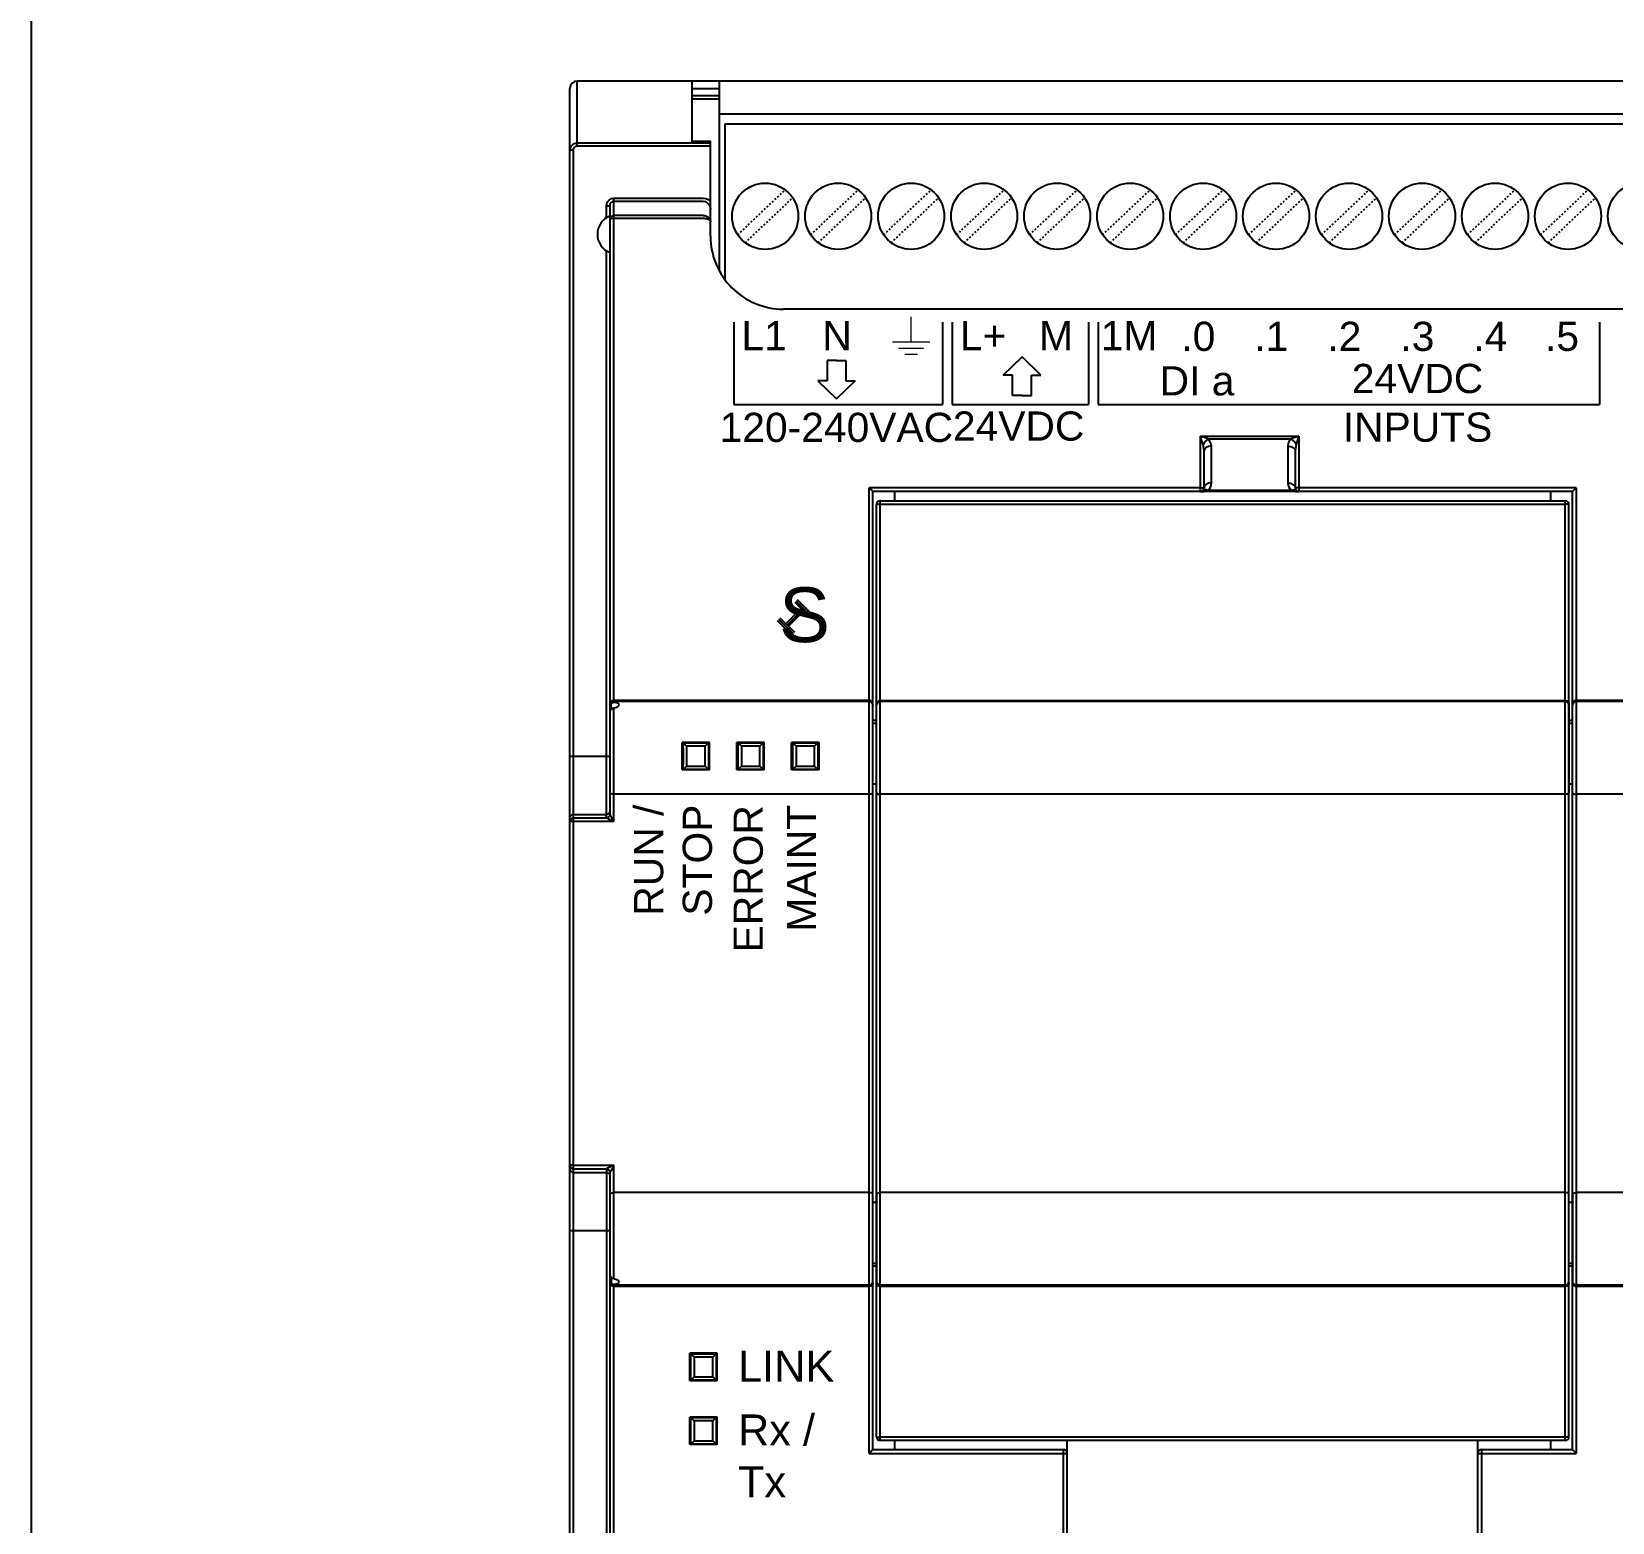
# Model space of a CAD drawing. Header units: inches. Extents: x 57 to 2760, y -193 to 2149.
# Drawn here: x 60.5 to 147.1, y 1663.8 to 1745.5 of the extents above; entities that cross this region are included whole.
import ezdxf

# ---------------------------------------------------------------- set-up
doc = ezdxf.new("R2010")
doc.units = ezdxf.units.IN
doc.header["$MEASUREMENT"] = 0
doc.linetypes.add('DOT', pattern=[0.2, 0.1, -0.1])
doc.styles.get("Standard").update_dxf_attribs({"font": 'arial.ttf'})

msp = doc.modelspace()

# ---------------------------------------------------------------- linework, layer by layer
at = {"color": 7, "linetype": 'Continuous'}
for p, q in [((89.97114, 1643.19462), (89.97114, 1742.39462)), ((179.57114, 1742.79462), (90.37114, 1742.79462)), ((90.37114, 1739.23994), (90.37114, 1742.79462)), ((96.67114, 1739.47104), (96.67114, 1742.79462)), ((96.67114, 1742.39462), (98.17114, 1742.39462)), ((98.17114, 1732.35813), (98.17114, 1742.79462)), ((96.67114, 1741.99462), (98.17114, 1741.99462)), ((98.17114, 1741.79462), (96.67114, 1741.79462)), ((155.17114, 1740.98462), (98.17114, 1740.98462)), ((98.46114, 1740.44462), (154.88114, 1740.44462)), ((98.46114, 1740.44462), (98.46114, 1731.90801)), ((90.17114, 1646.56641), (90.17114, 1739.02283)), ((90.37114, 1739.39967), (97.67114, 1739.39967)), ((90.37114, 1739.23994), (97.67114, 1739.23994)), ((96.67114, 1739.49763), (97.67114, 1739.49763)), ((97.67114, 1739.47104), (96.67114, 1739.47104)), ((97.67114, 1734.29462), (97.67114, 1739.49762)), ((92.37114, 1736.3686), (97.27114, 1736.3686)), ((92.37114, 1708.73047), (92.37114, 1736.3686)), ((92.37114, 1736.20602), (97.27114, 1736.20602)), ((91.97114, 1735.29265), (91.97114, 1735.93713)), ((92.17114, 1708.58396), (92.17114, 1735.96728)), ((97.27114, 1735.4303), (92.37114, 1735.4303)), ((97.27114, 1735.25745), (92.37114, 1735.25745)), ((91.97114, 1702.41023), (91.97114, 1733.49659)), ((165.67114, 1730.29462), (101.67117, 1730.29462)), ((124.52114, 1723.33095), (129.92114, 1723.33095)), ((124.6697, 1723.28107), (124.52114, 1723.33095)), ((124.62741, 1723.0108), (124.52114, 1723.33095)), ((124.52114, 1720.29462), (124.52114, 1723.33095)), ((124.78901, 1723.24028), (124.6697, 1723.28107)), ((124.88638, 1723.2064), (124.78901, 1723.24028)), ((124.96597, 1723.17812), (124.88638, 1723.2064)), ((124.96597, 1723.17812), (129.47631, 1723.17812)), ((129.553, 1723.20538), (129.47631, 1723.17812)), ((129.64893, 1723.23879), (129.553, 1723.20538)), ((129.76996, 1723.28018), (129.64893, 1723.23879)), ((129.92114, 1723.33095), (129.76996, 1723.28018)), ((129.92114, 1723.33095), (129.84941, 1723.11541)), ((129.92114, 1723.33095), (129.92114, 1720.29462)), ((124.66942, 1722.88252), (124.62741, 1723.0108)), ((124.72114, 1720.49462), (124.72114, 1722.50865)), ((125.12114, 1720.77055), (125.12114, 1722.78458)), ((129.32114, 1722.78458), (129.32114, 1720.77055)), ((129.72114, 1722.50865), (129.72114, 1720.49462)), ((129.84941, 1723.11541), (129.77286, 1722.88252)), ((124.52114, 1720.50814), (106.37114, 1720.50814)), ((106.37114, 1667.5811), (106.37114, 1720.50814)), ((106.57114, 1667.79417), (106.57114, 1720.29507)), ((106.57114, 1708.66673), (106.57114, 1720.29507)), ((144.92114, 1720.29462), (106.57114, 1720.29462)), ((106.97114, 1719.79462), (144.52114, 1719.79462)), ((106.97114, 1719.79462), (144.52114, 1719.79462)), ((106.97114, 1668.29462), (106.97114, 1719.79462)), ((107.77114, 1719.79462), (107.77114, 1720.29462)), ((129.92114, 1720.29462), (124.52114, 1720.29462)), ((124.73927, 1720.3968), (124.66594, 1720.35665)), ((124.73412, 1720.30764), (124.79633, 1720.3169)), ((129.48675, 1720.35666), (124.95552, 1720.35666)), ((129.70301, 1720.3968), (129.77635, 1720.35666)), ((129.81582, 1720.29773), (129.92114, 1720.29462)), ((145.12114, 1720.50814), (129.92114, 1720.50814)), ((143.72114, 1719.79462), (143.72114, 1720.29462)), ((144.52114, 1668.29462), (144.52114, 1719.79462)), ((144.92114, 1667.79417), (144.92114, 1720.29507)), ((145.12114, 1720.50814), (145.12114, 1667.5811)), ((106.77114, 1668.49462), (106.77114, 1719.59462)), ((106.97114, 1719.6077), (144.52114, 1719.6077)), ((144.72114, 1668.49462), (144.72114, 1719.59462)), ((92.18636, 1708.66021), (92.17114, 1708.58396)), ((92.18407, 1708.61279), (92.17114, 1708.54547)), ((92.17114, 1702.60947), (92.17114, 1708.54547)), ((92.22114, 1708.67134), (92.18407, 1708.61279)), ((92.22114, 1708.36352), (92.22114, 1708.67134)), ((106.37114, 1708.8506), (92.37114, 1708.8506)), ((106.37114, 1708.7832), (92.37114, 1708.7832)), ((92.37114, 1702.21162), (92.37114, 1708.44026)), ((106.55592, 1708.66021), (106.57114, 1708.58396)), ((106.57114, 1681.79818), (106.57114, 1708.58396)), ((106.97114, 1708.8506), (144.52114, 1708.8506)), ((144.52114, 1708.7832), (106.97114, 1708.7832)), ((144.72114, 1708.58396), (144.69434, 1708.68358)), ((144.70539, 1708.73824), (144.72114, 1708.66673)), ((144.72114, 1708.66673), (144.72114, 1703.79106)), ((177.57114, 1708.8506), (145.12114, 1708.8506)), ((177.57114, 1708.7832), (145.12114, 1708.7832)), ((106.77114, 1707.74748), (106.57114, 1707.74748)), ((106.77114, 1707.58777), (106.57114, 1707.58777)), ((144.92114, 1707.74748), (144.72114, 1707.74748)), ((144.92114, 1707.58777), (144.72114, 1707.58777)), ((97.62281, 1706.54629), (96.11947, 1706.54629)), ((96.11947, 1706.54629), (96.16438, 1706.50138)), ((96.16438, 1706.50138), (96.19361, 1706.50086)), ((96.19361, 1706.50086), (96.20823, 1706.5006)), ((97.53405, 1706.5006), (96.20823, 1706.5006)), ((97.37715, 1706.33677), (96.36513, 1706.33677)), ((97.53405, 1706.5006), (97.5779, 1706.50138)), ((97.62281, 1706.54629), (97.5779, 1706.50138)), ((97.59575, 1705.8733), (97.59574, 1705.71831)), ((97.59658, 1706.02065), (97.59575, 1705.8733)), ((97.6221, 1706.30786), (97.60425, 1706.29458)), ((97.60425, 1706.29458), (97.62186, 1706.22888)), ((100.62281, 1706.54629), (99.11947, 1706.54629)), ((99.16438, 1706.50138), (99.11947, 1706.54629)), ((99.13803, 1706.29458), (99.12041, 1706.22888)), ((99.14572, 1706.01794), (99.14417, 1706.1434)), ((99.14654, 1705.87047), (99.14572, 1706.01794)), ((99.14653, 1705.71511), (99.14654, 1705.87047)), ((99.16438, 1706.50138), (99.19361, 1706.50086)), ((99.19361, 1706.50086), (99.20823, 1706.5006)), ((100.53405, 1706.5006), (99.20823, 1706.5006)), ((100.37715, 1706.33677), (99.36513, 1706.33677)), ((100.53405, 1706.5006), (100.5779, 1706.50138)), ((100.5779, 1706.50138), (100.62281, 1706.54629)), ((100.59575, 1705.8733), (100.59574, 1705.71831)), ((100.59658, 1706.02065), (100.59575, 1705.8733)), ((100.6221, 1706.30786), (100.60425, 1706.29458)), ((100.60425, 1706.29458), (100.62186, 1706.22888)), ((103.62281, 1706.54629), (102.11947, 1706.54629)), ((102.16438, 1706.50138), (102.11947, 1706.54629)), ((102.13803, 1706.29458), (102.12041, 1706.22888)), ((102.14572, 1706.01794), (102.14417, 1706.1434)), ((102.14654, 1705.87047), (102.14572, 1706.01794)), ((102.14653, 1705.71511), (102.14654, 1705.87047)), ((102.16438, 1706.50138), (102.19361, 1706.50086)), ((102.19361, 1706.50086), (102.20823, 1706.5006)), ((103.53405, 1706.5006), (102.20823, 1706.5006)), ((103.37715, 1706.33677), (102.36513, 1706.33677)), ((103.53405, 1706.5006), (103.5779, 1706.50138)), ((103.5779, 1706.50138), (103.62281, 1706.54629)), ((103.59575, 1705.8733), (103.59574, 1705.71831)), ((103.59658, 1706.02065), (103.59575, 1705.8733)), ((103.6221, 1706.30786), (103.60425, 1706.29458)), ((103.60425, 1706.29458), (103.62186, 1706.22888)), ((89.97114, 1705.79462), (92.17114, 1705.79462)), ((96.11947, 1705.04295), (96.16438, 1705.08786)), ((97.62281, 1705.04295), (96.11947, 1705.04295)), ((96.20822, 1705.08864), (96.16438, 1705.08786)), ((96.20822, 1705.08864), (97.53406, 1705.08864)), ((96.36513, 1705.25247), (97.37715, 1705.25247)), ((97.54867, 1705.08838), (97.53406, 1705.08864)), ((97.5779, 1705.08786), (97.54867, 1705.08838)), ((97.62281, 1705.04295), (97.5779, 1705.08786)), ((97.59574, 1705.71831), (97.59656, 1705.5705)), ((97.59656, 1705.5705), (97.59813, 1705.44499)), ((97.60425, 1705.29466), (97.62187, 1705.36036)), ((99.16438, 1705.08786), (99.11947, 1705.04295)), ((100.62281, 1705.04295), (99.11947, 1705.04295)), ((99.12018, 1705.28138), (99.13803, 1705.29466)), ((99.13803, 1705.29466), (99.12041, 1705.36036)), ((99.14569, 1705.56763), (99.14653, 1705.71511)), ((99.20822, 1705.08864), (99.16438, 1705.08786)), ((99.20822, 1705.08864), (100.53406, 1705.08864)), ((99.36513, 1705.25247), (100.37715, 1705.25247)), ((100.5779, 1705.08786), (100.53406, 1705.08864)), ((100.5779, 1705.08786), (100.62281, 1705.04295)), ((100.59574, 1705.71831), (100.59656, 1705.5705)), ((100.59656, 1705.5705), (100.59813, 1705.44499)), ((100.60425, 1705.29466), (100.62187, 1705.36036)), ((102.16438, 1705.08786), (102.11947, 1705.04295)), ((103.62281, 1705.04295), (102.11947, 1705.04295)), ((102.12018, 1705.28138), (102.13803, 1705.29466)), ((102.13803, 1705.29466), (102.12041, 1705.36036)), ((102.14569, 1705.56763), (102.14653, 1705.71511)), ((102.20822, 1705.08864), (102.16438, 1705.08786)), ((102.20822, 1705.08864), (103.53406, 1705.08864)), ((102.36513, 1705.25247), (103.37715, 1705.25247)), ((103.5779, 1705.08786), (103.53406, 1705.08864)), ((103.5779, 1705.08786), (103.62281, 1705.04295)), ((103.59574, 1705.71831), (103.59656, 1705.5705)), ((103.59656, 1705.5705), (103.59813, 1705.44499)), ((103.60425, 1705.29466), (103.62187, 1705.36036)), ((106.77114, 1704.2614), (106.57114, 1704.2614)), ((144.92114, 1704.2614), (144.72114, 1704.2614)), ((106.37114, 1703.71075), (92.37114, 1703.71075)), ((144.52114, 1703.71075), (106.97114, 1703.71075)), ((177.57114, 1703.71075), (145.12114, 1703.71075)), ((90.17114, 1702.6068), (91.97114, 1702.6068)), ((91.97356, 1702.40638), (90.17114, 1702.40638)), ((92.04681, 1702.37193), (92.00943, 1702.3899)), ((92.13293, 1702.32986), (92.04681, 1702.37193)), ((92.19029, 1702.57067), (92.1783, 1702.5939)), ((92.23593, 1702.48079), (92.19029, 1702.57067)), ((92.37114, 1702.21162), (92.23593, 1702.48079)), ((92.37114, 1702.21162), (90.17114, 1702.21162)), ((90.17114, 1683.37762), (92.37114, 1683.37762)), ((92.37114, 1683.37762), (92.19336, 1683.28918)), ((92.37114, 1683.37762), (92.22308, 1683.08304)), ((92.37114, 1677.14898), (92.37114, 1683.37762)), ((90.17114, 1683.18286), (91.97356, 1683.18286)), ((90.17114, 1682.98244), (91.97114, 1682.98244)), ((91.97114, 1683.179), (91.97114, 1652.09265)), ((92.07502, 1683.23102), (92.03478, 1683.2115)), ((92.19336, 1683.28918), (92.07502, 1683.23102)), ((92.17114, 1677.04377), (92.17114, 1682.97977)), ((92.22308, 1683.08304), (92.19385, 1683.02554)), ((106.37114, 1681.87849), (92.37114, 1681.87849)), ((106.77114, 1681.79818), (106.77114, 1677.00654)), ((144.52114, 1681.87849), (106.97114, 1681.87849)), ((144.92114, 1681.79818), (144.92114, 1677.00527)), ((177.57114, 1681.87849), (145.12114, 1681.87849)), ((106.77114, 1681.32784), (106.57114, 1681.32784)), ((144.92114, 1681.32784), (144.72114, 1681.32784)), ((89.97114, 1679.79462), (92.17114, 1679.79462)), ((106.77114, 1678.00147), (106.57114, 1678.00147)), ((106.77114, 1677.84176), (106.57114, 1677.84176)), ((144.92114, 1678.00147), (144.72114, 1678.00147)), ((144.92114, 1677.84176), (144.72114, 1677.84176)), ((92.17114, 1649.62194), (92.17114, 1677.00527)), ((92.22114, 1677.22572), (92.22114, 1676.9179)), ((92.37114, 1649.22064), (92.37114, 1676.85877)), ((106.37114, 1676.80604), (92.37114, 1676.80604)), ((106.37114, 1676.73864), (92.37114, 1676.73864)), ((106.57114, 1667.79417), (106.57114, 1676.92251)), ((106.7984, 1676.90755), (106.77116, 1677.00511)), ((144.52114, 1676.80874), (106.97114, 1676.80874)), ((144.52114, 1676.74111), (106.97114, 1676.74111)), ((144.93636, 1676.92903), (144.92114, 1677.00527)), ((177.57114, 1676.80604), (145.12114, 1676.80604)), ((177.57114, 1676.73864), (145.12114, 1676.73864)), ((96.53606, 1673.07141), (96.58097, 1673.0265)), ((98.0394, 1673.07141), (96.53606, 1673.07141)), ((96.58097, 1673.0265), (96.6102, 1673.02598)), ((96.6102, 1673.02598), (96.62482, 1673.02572)), ((97.95065, 1673.02572), (96.62482, 1673.02572)), ((97.95065, 1673.02572), (97.99449, 1673.0265)), ((98.0394, 1673.07141), (97.99449, 1673.0265)), ((97.79374, 1672.86189), (96.78172, 1672.86189)), ((98.01234, 1672.39842), (98.01233, 1672.24343)), ((98.01233, 1672.24343), (98.01316, 1672.09562)), ((98.01317, 1672.54577), (98.01234, 1672.39842)), ((98.01316, 1672.09562), (98.01472, 1671.97011)), ((98.03869, 1672.83298), (98.02085, 1672.8197)), ((98.02085, 1672.8197), (98.03846, 1672.754)), ((96.53606, 1671.56807), (96.58097, 1671.61298)), ((98.0394, 1671.56807), (96.53606, 1671.56807)), ((96.62481, 1671.61376), (96.58097, 1671.61298)), ((96.62481, 1671.61376), (97.95065, 1671.61376)), ((96.78172, 1671.77758), (97.79374, 1671.77758)), ((97.96527, 1671.6135), (97.95065, 1671.61376)), ((97.99449, 1671.61298), (97.96527, 1671.6135)), ((98.0394, 1671.56807), (97.99449, 1671.61298)), ((98.02085, 1671.81978), (98.03846, 1671.88548)), ((98.0394, 1669.57141), (96.53606, 1669.57141)), ((96.53606, 1669.57141), (96.58097, 1669.5265)), ((96.58097, 1669.5265), (96.6102, 1669.52598)), ((96.6102, 1669.52598), (96.62482, 1669.52572)), ((97.95065, 1669.52572), (96.62482, 1669.52572)), ((97.95065, 1669.52572), (97.99449, 1669.5265)), ((98.0394, 1669.57141), (97.99449, 1669.5265)), ((97.79374, 1669.36189), (96.78172, 1669.36189)), ((98.01234, 1668.89842), (98.01233, 1668.74343)), ((98.01233, 1668.74343), (98.01316, 1668.59562)), ((98.01317, 1669.04577), (98.01234, 1668.89842)), ((98.01316, 1668.59562), (98.01472, 1668.47011)), ((98.03869, 1669.33298), (98.02085, 1669.3197)), ((98.02085, 1669.3197), (98.03846, 1669.254)), ((96.53606, 1668.06807), (96.58097, 1668.11298)), ((98.0394, 1668.06807), (96.53606, 1668.06807)), ((96.62481, 1668.11376), (96.58097, 1668.11298)), ((96.62481, 1668.11376), (97.95065, 1668.11376)), ((96.78172, 1668.27758), (97.79374, 1668.27758)), ((97.96527, 1668.1135), (97.95065, 1668.11376)), ((97.99449, 1668.11298), (97.96527, 1668.1135)), ((98.0394, 1668.06807), (97.99449, 1668.11298)), ((98.02085, 1668.31978), (98.03846, 1668.38548)), ((106.57114, 1667.79462), (117.02114, 1667.79462)), ((144.52114, 1668.48139), (106.97114, 1668.48139)), ((144.52114, 1668.29462), (106.97114, 1668.29462)), ((144.52114, 1668.29462), (106.97114, 1668.29462)), ((107.77114, 1667.79462), (107.77114, 1668.29462)), ((117.02114, 1643.90033), (117.02114, 1667.79462)), ((117.22114, 1644.1282), (117.22114, 1668.29462)), ((139.72114, 1644.12831), (139.72114, 1668.29462)), ((139.92114, 1667.79462), (139.92114, 1643.90033)), ((139.92114, 1667.79462), (144.92114, 1667.79462)), ((143.72114, 1667.79462), (143.72114, 1668.29462)), ((106.37114, 1667.5811), (117.02114, 1667.5811)), ((117.22114, 1644.12831), (117.22114, 1667.59462)), ((139.92114, 1667.5811), (145.12114, 1667.5811))]:
    msp.add_line(p, q, dxfattribs=at)
at = {"linetype": 'DOT'}
for p, q in [((99.16529, 1734.37139), (101.76437, 1736.83344)), ((99.57791, 1733.9358), (102.17699, 1736.39785)), ((103.16529, 1734.37139), (105.76437, 1736.83344)), ((103.57791, 1733.9358), (106.17699, 1736.39785)), ((107.16529, 1734.37139), (109.76437, 1736.83344)), ((107.57791, 1733.9358), (110.17699, 1736.39785)), ((111.16529, 1734.37139), (113.76437, 1736.83344)), ((111.57791, 1733.9358), (114.17699, 1736.39785)), ((115.16529, 1734.37139), (117.76437, 1736.83344)), ((115.57791, 1733.9358), (118.17699, 1736.39785)), ((119.16529, 1734.37139), (121.76437, 1736.83344)), ((119.57791, 1733.9358), (122.17699, 1736.39785)), ((123.16529, 1734.37139), (125.76437, 1736.83344)), ((123.57791, 1733.9358), (126.17699, 1736.39785)), ((127.16529, 1734.37139), (129.76437, 1736.83344)), ((127.57791, 1733.9358), (130.17699, 1736.39785)), ((131.16529, 1734.37139), (133.76437, 1736.83344)), ((131.57791, 1733.9358), (134.17699, 1736.39785)), ((135.16529, 1734.37139), (137.76437, 1736.83344)), ((135.57791, 1733.9358), (138.17699, 1736.39785)), ((139.16529, 1734.37139), (141.76437, 1736.83344)), ((139.57791, 1733.9358), (142.17699, 1736.39785)), ((143.16529, 1734.37139), (145.76437, 1736.83344)), ((143.57791, 1733.9358), (146.17699, 1736.39785))]:
    msp.add_line(p, q, dxfattribs=at)
for p, q in [((98.95614, 1729.58839), (98.95614, 1725.07481)), ((110.38614, 1729.58839), (110.38614, 1725.07481)), ((110.91139, 1729.5888), (110.91139, 1725.07521)), ((118.38614, 1729.5888), (118.38614, 1725.07521)), ((118.91139, 1729.5888), (118.91139, 1725.07521)), ((146.38614, 1729.5888), (146.38614, 1725.07521)), ((113.71885, 1726.68158), (114.74695, 1727.67906)), ((115.77506, 1726.68158), (114.74695, 1727.67906)), ((104.5817, 1727.4882), (104.06765, 1727.4882)), ((104.06765, 1727.4882), (104.06765, 1726.36981)), ((104.58169, 1727.4882), (105.09574, 1727.4882)), ((105.09574, 1727.4882), (105.09574, 1726.36981)), ((114.23291, 1726.68158), (113.71885, 1726.68158)), ((114.23291, 1725.56319), (114.23291, 1726.68158)), ((115.261, 1725.56319), (115.261, 1726.68158)), ((115.261, 1726.68158), (115.77506, 1726.68158)), ((104.06765, 1726.36981), (103.55359, 1726.36981)), ((103.55359, 1726.36981), (104.58169, 1725.37233)), ((105.6098, 1726.36981), (104.58169, 1725.37233)), ((105.09574, 1726.36981), (105.6098, 1726.36981)), ((98.95614, 1725.07481), (110.38614, 1725.07481)), ((110.91139, 1725.07521), (118.38614, 1725.07521)), ((114.74696, 1725.56319), (114.23291, 1725.56319)), ((114.74695, 1725.56319), (115.261, 1725.56319)), ((118.91139, 1725.07521), (146.38614, 1725.07521)), ((102.63602, 1713.89182), (101.79746, 1713.05359)), ((102.70671, 1713.8211), (101.86816, 1712.98286)), ((102.77741, 1713.75037), (101.93885, 1712.91214)), ((102.28677, 1714.23342), (103.08845, 1713.4415)), ((102.35704, 1714.30458), (103.15871, 1713.51266)), ((102.4273, 1714.37574), (103.22897, 1713.58382)), ((101.3268, 1713.23651), (102.12847, 1712.44459)), ((101.39706, 1713.30766), (102.19874, 1712.51575)), ((101.46732, 1713.37882), (102.269, 1712.58691))]:
    msp.add_line(p, q)
at = {"color": 7, "linetype": 'Continuous', "lineweight": 15}
for p, q in [((108.66764, 1728.50506), (108.66764, 1729.87006)), ((107.64389, 1728.50506), (109.69139, 1728.50506)), ((107.98514, 1728.16381), (109.35014, 1728.16381)), ((108.32639, 1727.82256), (109.00889, 1727.82256))]:
    msp.add_line(p, q, dxfattribs=at)
msp.add_lwpolyline([(60.46636, 2015.39461), (1098.54819, 2015.39461), (1098.54819, 1083.9003), (60.46636, 1083.9003)], close=True)
at = {"color": 7, "linetype": 'Continuous'}
for points in [[(89.97114, 1738.98957), (89.97566, 1739.05103), (89.99043, 1739.1154), (90.01666, 1739.17957), (90.05455, 1739.24022), (90.10333, 1739.29418), (90.16152, 1739.33884), (90.22724, 1739.37221), (90.29802, 1739.39276), (90.37114, 1739.39967)], [(89.97114, 1738.98957), (89.99793, 1739.0062), (90.07114, 1739.01838), (90.17114, 1739.02283)], [(90.17114, 1739.02283), (90.1734, 1739.05536), (90.18078, 1739.08944), (90.19389, 1739.12341), (90.21283, 1739.15552), (90.23722, 1739.18409), (90.26632, 1739.20773), (90.29918, 1739.2254), (90.33457, 1739.23628), (90.37114, 1739.23994)], [(91.97114, 1735.93713), (91.99284, 1736.07728), (92.05386, 1736.19985), (92.14451, 1736.29262), (92.25324, 1736.34938), (92.37114, 1736.3686)], [(92.17114, 1735.96728), (92.18197, 1736.04476), (92.2125, 1736.11264), (92.25787, 1736.16403), (92.31229, 1736.19544), (92.37114, 1736.20602)], [(97.27114, 1736.3686), (97.4137, 1736.35006), (97.54924, 1736.29482), (97.67114, 1736.20376)], [(97.27114, 1736.20602), (97.38861, 1736.18596), (97.49762, 1736.1261), (97.5883, 1736.02838), (97.64943, 1735.89911), (97.67114, 1735.75145)], [(92.17114, 1735.9673), (92.14434, 1735.95222), (92.07114, 1735.94117), (91.97114, 1735.93713)], [(92.17114, 1735.23711), (92.18636, 1735.31104), (92.22972, 1735.37372), (92.2946, 1735.41559), (92.37114, 1735.4303)], [(97.27115, 1735.4303), (97.33808, 1735.42535), (97.39673, 1735.41256), (97.44702, 1735.39458), (97.48982, 1735.37325), (97.52645, 1735.34958), (97.55818, 1735.32385), (97.58619, 1735.29569), (97.61094, 1735.26463), (97.63195, 1735.23099), (97.6487, 1735.19542), (97.66087, 1735.15858), (97.66838, 1735.12073), (97.67114, 1735.07956)], [(92.37114, 1735.25745), (92.29435, 1735.2559), (92.22909, 1735.25143), (92.186, 1735.24481), (92.17114, 1735.23711)], [(97.67114, 1735.07959), (97.66838, 1735.10046), (97.66087, 1735.11964), (97.6487, 1735.13832), (97.63196, 1735.15636), (97.61096, 1735.17341), (97.58621, 1735.18916), (97.5582, 1735.20345), (97.52647, 1735.2165), (97.48986, 1735.2285), (97.44707, 1735.23932), (97.3968, 1735.24845), (97.33816, 1735.25494), (97.27125, 1735.25745)], [(124.96597, 1723.17812), (124.84653, 1723.10166), (124.74307, 1722.99853), (124.66942, 1722.88252)], [(125.12114, 1722.78458), (125.10135, 1722.93403), (125.04761, 1723.06593), (124.96597, 1723.17812)], [(129.47631, 1723.17812), (129.39441, 1723.06554), (129.34065, 1722.93303), (129.32114, 1722.78458)], [(129.47631, 1723.17812), (129.59575, 1723.10167), (129.69921, 1722.99853), (129.77286, 1722.88252)], [(124.72114, 1722.50865), (124.71453, 1722.65075), (124.69663, 1722.77603), (124.66942, 1722.88252)], [(125.12114, 1722.78458), (124.96808, 1722.76358), (124.83831, 1722.70377), (124.75159, 1722.61425), (124.72114, 1722.50865)], [(129.32114, 1722.78458), (129.47421, 1722.76357), (129.60398, 1722.70376), (129.69069, 1722.61424), (129.72114, 1722.50865)], [(129.77286, 1722.88252), (129.74558, 1722.77569), (129.72765, 1722.64977), (129.72114, 1722.50866)], [(125.12114, 1720.77055), (124.96807, 1720.74955), (124.8383, 1720.68973), (124.75159, 1720.60021), (124.72114, 1720.49462)], [(124.95552, 1720.35666), (125.02163, 1720.43962), (125.07361, 1720.5365), (125.10826, 1720.64689), (125.12114, 1720.77055)], [(129.32114, 1720.77055), (129.47421, 1720.74955), (129.60398, 1720.68973), (129.69069, 1720.60021), (129.72114, 1720.49462)], [(129.32114, 1720.77055), (129.33402, 1720.64688), (129.36867, 1720.53649), (129.42065, 1720.43961), (129.48675, 1720.35666)], [(106.57114, 1720.29507), (106.55632, 1720.31495), (106.5212, 1720.35381), (106.47503, 1720.40249), (106.42341, 1720.4555), (106.37114, 1720.50814)], [(124.52114, 1720.50814), (124.59544, 1720.50717), (124.66058, 1720.50431), (124.70562, 1720.49984), (124.72114, 1720.49462)], [(124.52114, 1720.29462), (124.59631, 1720.2962), (124.66741, 1720.30065), (124.73412, 1720.30764)], [(124.95552, 1720.35667), (124.84006, 1720.3968), (124.73927, 1720.3968)], [(124.79633, 1720.3169), (124.85399, 1720.32822), (124.90712, 1720.3415), (124.95553, 1720.35666)], [(129.48675, 1720.35666), (129.54864, 1720.33783), (129.6294, 1720.31986)], [(129.48676, 1720.35665), (129.60222, 1720.3968), (129.70301, 1720.3968)], [(129.6294, 1720.31986), (129.71856, 1720.30636), (129.81582, 1720.29773)], [(129.92114, 1720.50814), (129.84684, 1720.50717), (129.7817, 1720.50431), (129.73666, 1720.49984), (129.72114, 1720.49462)], [(144.92114, 1720.29507), (144.93596, 1720.31495), (144.97107, 1720.35381), (145.01725, 1720.40249), (145.06886, 1720.4555), (145.12114, 1720.50814)], [(106.77114, 1719.59462), (106.79684, 1719.60104), (106.87016, 1719.60591), (106.97114, 1719.6077)], [(144.72114, 1719.59462), (144.69544, 1719.60104), (144.62212, 1719.60591), (144.52114, 1719.6077)], [(92.17114, 1708.66673), (92.18185, 1708.7261), (92.21137, 1708.77733), (92.25514, 1708.81651), (92.30984, 1708.84175), (92.37114, 1708.8506)], [(92.37114, 1708.7832), (92.2946, 1708.76804), (92.22972, 1708.72485), (92.18636, 1708.66021)], [(92.37114, 1708.73047), (92.316, 1708.72631), (92.26359, 1708.70549), (92.22114, 1708.67134)], [(92.22114, 1708.36352), (92.26359, 1708.39904), (92.316, 1708.42541), (92.37114, 1708.44026)], [(92.67114, 1708.6137), (92.65019, 1708.65723), (92.58898, 1708.69181), (92.49286, 1708.71616), (92.37114, 1708.73047)], [(92.37114, 1708.44026), (92.49286, 1708.47079), (92.58898, 1708.5145), (92.65019, 1708.56439), (92.67114, 1708.6137)], [(106.54076, 1708.76415), (106.50099, 1708.80657), (106.44409, 1708.83793), (106.37114, 1708.8506)], [(106.37114, 1708.7832), (106.44768, 1708.76804), (106.51256, 1708.72485), (106.55592, 1708.66021)], [(106.57114, 1708.66673), (106.56382, 1708.71601), (106.54076, 1708.76415)], [(106.77114, 1708.66673), (106.78684, 1708.73814), (106.82928, 1708.79634), (106.89403, 1708.83638), (106.97114, 1708.8506)], [(106.77114, 1708.58396), (106.79793, 1708.68358), (106.87114, 1708.75651), (106.97114, 1708.7832)], [(144.52114, 1708.8506), (144.59813, 1708.83643), (144.66275, 1708.79657), (144.70539, 1708.73824)], [(144.69434, 1708.68358), (144.62114, 1708.75651), (144.52114, 1708.7832)], [(144.92114, 1708.66673), (144.92846, 1708.71601), (144.95152, 1708.76415), (144.99129, 1708.80657), (145.04819, 1708.83793), (145.12114, 1708.8506)], [(145.12114, 1708.7832), (145.0446, 1708.76804), (144.97972, 1708.72485), (144.93636, 1708.66021), (144.92114, 1708.58396)], [(92.17114, 1708.23765), (92.18407, 1708.30498), (92.22114, 1708.36352)], [(96.11947, 1705.04295), (96.12095, 1705.54183), (96.12095, 1706.04776), (96.11947, 1706.54629)], [(96.16438, 1706.50138), (96.16579, 1706.03173), (96.16579, 1705.55779), (96.16438, 1705.08786)], [(96.20823, 1706.5006), (96.25878, 1706.44626), (96.31113, 1706.39166), (96.36513, 1706.33677)], [(96.36519, 1706.33677), (96.3658, 1705.61338), (96.36519, 1705.25247)], [(97.37709, 1705.25247), (97.37648, 1705.97584), (97.37709, 1706.33677)], [(97.53405, 1706.5006), (97.4835, 1706.44626), (97.43115, 1706.39166), (97.37715, 1706.33677)], [(97.5779, 1705.08786), (97.57649, 1705.55779), (97.57649, 1706.03173), (97.5779, 1706.50138)], [(97.60425, 1706.29458), (97.60287, 1706.28726), (97.60156, 1706.26804), (97.60032, 1706.23771), (97.59918, 1706.1969), (97.59816, 1706.1463), (97.59658, 1706.02065)], [(97.62281, 1705.04295), (97.62133, 1705.54183), (97.62133, 1706.04776), (97.62281, 1706.54629)], [(99.11947, 1705.04295), (99.12095, 1705.54183), (99.12095, 1706.04776), (99.11947, 1706.54629)], [(99.14417, 1706.1434), (99.14315, 1706.19476), (99.14198, 1706.2369), (99.14071, 1706.26826), (99.13937, 1706.28758), (99.13803, 1706.29458)], [(99.16438, 1706.50138), (99.16579, 1706.03173), (99.16579, 1705.55779), (99.16438, 1705.08786)], [(99.20823, 1706.5006), (99.25878, 1706.44626), (99.31112, 1706.39167), (99.36513, 1706.33677)], [(99.36519, 1706.33677), (99.3658, 1705.61338), (99.36519, 1705.25247)], [(100.37709, 1705.25247), (100.37648, 1705.97584), (100.37709, 1706.33677)], [(100.53405, 1706.5006), (100.4835, 1706.44626), (100.43116, 1706.39167), (100.37715, 1706.33677)], [(100.5779, 1705.08786), (100.57649, 1705.55779), (100.57649, 1706.03173), (100.5779, 1706.50138)], [(100.60425, 1706.29458), (100.60287, 1706.28726), (100.60156, 1706.26804), (100.60032, 1706.23771), (100.59918, 1706.1969), (100.59816, 1706.1463), (100.59658, 1706.02065)], [(100.62281, 1705.04295), (100.62133, 1705.54183), (100.62133, 1706.04776), (100.62281, 1706.54629)], [(102.11947, 1705.04295), (102.12095, 1705.54183), (102.12095, 1706.04776), (102.11947, 1706.54629)], [(102.14417, 1706.1434), (102.14315, 1706.19476), (102.14198, 1706.2369), (102.14071, 1706.26826), (102.13937, 1706.28758), (102.13803, 1706.29458)], [(102.16438, 1706.50138), (102.16579, 1706.03173), (102.16579, 1705.55779), (102.16438, 1705.08786)], [(102.20823, 1706.5006), (102.25877, 1706.44627), (102.31112, 1706.39167), (102.36513, 1706.33677)], [(102.36519, 1706.33677), (102.3658, 1705.61338), (102.36519, 1705.25247)], [(103.37709, 1705.25247), (103.37648, 1705.97584), (103.37709, 1706.33677)], [(103.53405, 1706.5006), (103.48351, 1706.44627), (103.43116, 1706.39167), (103.37715, 1706.33677)], [(103.5779, 1705.08786), (103.57649, 1705.55779), (103.57649, 1706.03173), (103.5779, 1706.50138)], [(103.60425, 1706.29458), (103.60287, 1706.28726), (103.60156, 1706.26804), (103.60032, 1706.23771), (103.59918, 1706.1969), (103.59816, 1706.1463), (103.59658, 1706.02065)], [(103.62281, 1705.04295), (103.62133, 1705.54183), (103.62133, 1706.04776), (103.62281, 1706.54629)], [(96.20822, 1705.08864), (96.25878, 1705.14298), (96.31113, 1705.19758), (96.36513, 1705.25247)], [(97.53406, 1705.08864), (97.4835, 1705.14298), (97.43115, 1705.19758), (97.37715, 1705.25247)], [(97.59813, 1705.44499), (97.59914, 1705.39423), (97.60028, 1705.35279), (97.60153, 1705.32167), (97.60287, 1705.30198), (97.60425, 1705.29466)], [(99.13803, 1705.29466), (99.13937, 1705.30168), (99.14068, 1705.32039), (99.14192, 1705.35042), (99.14307, 1705.39128), (99.1441, 1705.44201), (99.14569, 1705.56763)], [(99.20822, 1705.08864), (99.25878, 1705.14298), (99.31112, 1705.19757), (99.36513, 1705.25247)], [(100.53406, 1705.08864), (100.4835, 1705.14298), (100.43115, 1705.19757), (100.37715, 1705.25247)], [(100.59813, 1705.44499), (100.59914, 1705.39423), (100.60028, 1705.35279), (100.60153, 1705.32167), (100.60287, 1705.30198), (100.60425, 1705.29466)], [(102.13803, 1705.29466), (102.13937, 1705.30168), (102.14068, 1705.32039), (102.14192, 1705.35042), (102.14307, 1705.39128), (102.1441, 1705.44201), (102.14569, 1705.56763)], [(102.20822, 1705.08864), (102.25877, 1705.14297), (102.31112, 1705.19757), (102.36513, 1705.25247)], [(103.53406, 1705.08864), (103.48351, 1705.14297), (103.43116, 1705.19757), (103.37715, 1705.25247)], [(103.59813, 1705.44499), (103.59914, 1705.39423), (103.60028, 1705.35279), (103.60153, 1705.32167), (103.60287, 1705.30198), (103.60425, 1705.29466)], [(92.37114, 1703.71075), (92.2967, 1703.7164), (92.23188, 1703.73307), (92.18776, 1703.75859), (92.17114, 1703.79106)], [(106.57114, 1703.79106), (106.55724, 1703.76123), (106.51595, 1703.73529), (106.45108, 1703.71731), (106.37114, 1703.71075)], [(106.77114, 1703.79106), (106.79586, 1703.75195), (106.86739, 1703.72219), (106.97114, 1703.71075)], [(144.72114, 1703.79106), (144.69642, 1703.75195), (144.62489, 1703.72219), (144.52114, 1703.71075)], [(144.92114, 1703.79106), (144.93504, 1703.76123), (144.97633, 1703.73529), (145.0412, 1703.71731), (145.12114, 1703.71075)], [(89.97114, 1702.40756), (89.98636, 1702.4838), (90.02972, 1702.54844), (90.0946, 1702.59163), (90.17114, 1702.6068)], [(90.17114, 1702.40638), (90.13084, 1702.40229), (90.08854, 1702.38859), (90.04685, 1702.36323), (90.00962, 1702.32464), (89.98207, 1702.27212), (89.97114, 1702.20714)], [(92.11256, 1702.66515), (92.04768, 1702.62196), (91.97114, 1702.6068)], [(92.17114, 1702.60947), (92.14434, 1702.50985), (92.07114, 1702.43693), (91.97114, 1702.41023)], [(91.97356, 1702.40638), (91.97175, 1702.4083), (91.97114, 1702.41023)], [(92.17235, 1702.6051), (92.14492, 1702.50625), (92.07227, 1702.43362), (91.97356, 1702.40638)], [(92.00943, 1702.3899), (91.9959, 1702.39629), (91.98546, 1702.40114), (91.9781, 1702.40446), (91.97356, 1702.40638)], [(92.17114, 1702.80604), (92.15592, 1702.72979), (92.11256, 1702.66515)], [(92.17235, 1702.6051), (92.17145, 1702.60727), (92.17114, 1702.60947)], [(92.1783, 1702.5939), (92.17462, 1702.60091), (92.17235, 1702.6051)], [(90.17114, 1702.21162), (90.09412, 1702.21128), (90.0284, 1702.21028), (89.98574, 1702.20882), (89.97114, 1702.20714)], [(92.37114, 1702.21162), (92.31077, 1702.24176), (92.13293, 1702.32986)], [(90.17114, 1683.37762), (90.09412, 1683.37796), (90.0284, 1683.37896), (89.98574, 1683.38042), (89.97114, 1683.3821)], [(89.97114, 1683.3821), (89.97399, 1683.34858), (89.9835, 1683.31315), (90.00114, 1683.27715), (90.02824, 1683.2427), (90.06574, 1683.21277), (90.11376, 1683.19124), (90.17114, 1683.18286)], [(89.97114, 1683.18168), (89.98636, 1683.10544), (90.02972, 1683.0408), (90.0946, 1682.99761), (90.17114, 1682.98244)], [(91.97356, 1683.18286), (91.97172, 1683.1809), (91.97114, 1683.179)], [(91.97114, 1683.179), (92.07114, 1683.15231), (92.14434, 1683.07939), (92.17114, 1682.97977)], [(91.97114, 1682.98244), (92.04768, 1682.96728), (92.11256, 1682.92409), (92.15592, 1682.85945)], [(92.03478, 1683.2115), (91.99949, 1683.19463), (91.98438, 1683.1876), (91.97356, 1683.18286)], [(91.97356, 1683.18286), (92.07227, 1683.15562), (92.14492, 1683.08299), (92.17235, 1682.98414)], [(92.17235, 1682.98414), (92.17143, 1682.98191), (92.17114, 1682.97977)], [(92.19385, 1683.02554), (92.17776, 1682.9943), (92.17235, 1682.98414)], [(92.17114, 1681.79818), (92.18504, 1681.82801), (92.22633, 1681.85394), (92.2912, 1681.87193), (92.37114, 1681.87849)], [(106.57114, 1681.79818), (106.55724, 1681.82801), (106.51595, 1681.85394), (106.45108, 1681.87193), (106.37114, 1681.87849)], [(106.77114, 1681.79818), (106.79586, 1681.83729), (106.86739, 1681.86705), (106.97114, 1681.87849)], [(144.72114, 1681.79818), (144.69642, 1681.83729), (144.62489, 1681.86705), (144.52114, 1681.87849)], [(144.92114, 1681.79818), (144.93504, 1681.82801), (144.97633, 1681.85394), (145.0412, 1681.87193), (145.12114, 1681.87849)], [(92.22114, 1677.22572), (92.18407, 1677.28426), (92.17114, 1677.35159)], [(92.17114, 1677.04377), (92.18407, 1676.97645), (92.22114, 1676.9179)], [(92.37114, 1676.80604), (92.2946, 1676.8212), (92.22972, 1676.86439), (92.18636, 1676.92903), (92.17114, 1677.00527)], [(92.37114, 1676.73864), (92.30991, 1676.74747), (92.25538, 1676.77257), (92.21158, 1676.81165), (92.18188, 1676.86306), (92.17114, 1676.92251)], [(92.37114, 1677.14898), (92.316, 1677.16383), (92.26359, 1677.1902), (92.22114, 1677.22572)], [(92.22114, 1676.9179), (92.26359, 1676.88375), (92.316, 1676.86293), (92.37114, 1676.85877)], [(92.67114, 1676.97554), (92.65019, 1677.02485), (92.58898, 1677.07474), (92.49286, 1677.11845), (92.37114, 1677.14898)], [(92.37114, 1676.85877), (92.49286, 1676.87308), (92.58898, 1676.89743), (92.65019, 1676.93201), (92.67114, 1676.97554)], [(106.37114, 1676.80604), (106.44768, 1676.8212), (106.51256, 1676.86439), (106.55592, 1676.92903), (106.57114, 1677.00527)], [(106.54076, 1676.82509), (106.50099, 1676.78267), (106.44409, 1676.75131), (106.37114, 1676.73864)], [(106.57114, 1676.92251), (106.56382, 1676.87322), (106.54076, 1676.82509)], [(106.97114, 1676.74111), (106.89421, 1676.75526), (106.82973, 1676.79499), (106.78698, 1676.85334), (106.77114, 1676.92511)], [(106.97114, 1676.80873), (106.87153, 1676.8352), (106.7984, 1676.90755)], [(144.52114, 1676.80873), (144.62033, 1676.83496), (144.69358, 1676.90706), (144.72113, 1677.00654)], [(144.72114, 1676.92511), (144.70535, 1676.85345), (144.66279, 1676.79521), (144.59821, 1676.75532), (144.52114, 1676.74111)], [(144.92114, 1676.92251), (144.92846, 1676.87322), (144.95152, 1676.82509), (144.99129, 1676.78267), (145.04819, 1676.75131), (145.12114, 1676.73864)], [(145.12114, 1676.80604), (145.0446, 1676.8212), (144.97972, 1676.86439), (144.93636, 1676.92903)], [(96.53606, 1671.56807), (96.53755, 1672.06695), (96.53755, 1672.57288), (96.53606, 1673.07141)], [(96.58097, 1673.0265), (96.58238, 1672.55685), (96.58238, 1672.08291), (96.58097, 1671.61298)], [(96.62482, 1673.02572), (96.67538, 1672.97137), (96.72772, 1672.91678), (96.78172, 1672.86189)], [(97.95065, 1673.02572), (97.90009, 1672.97137), (97.84775, 1672.91678), (97.79374, 1672.86189)], [(97.99449, 1671.61298), (97.99308, 1672.08291), (97.99308, 1672.55685), (97.99449, 1673.0265)], [(98.0394, 1671.56807), (98.03792, 1672.06695), (98.03792, 1672.57288), (98.0394, 1673.07141)], [(96.78178, 1672.86189), (96.78239, 1672.1385), (96.78179, 1671.77758)], [(97.79368, 1671.77758), (97.79308, 1672.50096), (97.79368, 1672.86189)], [(98.02085, 1672.8197), (98.01947, 1672.81238), (98.01815, 1672.79316), (98.01691, 1672.76283), (98.01578, 1672.72201), (98.01475, 1672.67142), (98.01317, 1672.54577)], [(96.62481, 1671.61376), (96.67537, 1671.6681), (96.72772, 1671.7227), (96.78172, 1671.77758)], [(97.95065, 1671.61376), (97.90009, 1671.6681), (97.84774, 1671.7227), (97.79374, 1671.77758)], [(98.01472, 1671.97011), (98.01573, 1671.91935), (98.01687, 1671.87791), (98.01813, 1671.84679), (98.01947, 1671.8271), (98.02085, 1671.81978)], [(96.53606, 1668.06807), (96.53755, 1668.56695), (96.53755, 1669.07288), (96.53606, 1669.57141)], [(96.58097, 1669.5265), (96.58238, 1669.05685), (96.58238, 1668.58291), (96.58097, 1668.11298)], [(96.62482, 1669.52572), (96.67538, 1669.47137), (96.72772, 1669.41678), (96.78172, 1669.36189)], [(97.95065, 1669.52572), (97.90009, 1669.47137), (97.84775, 1669.41678), (97.79374, 1669.36189)], [(97.99449, 1668.11298), (97.99308, 1668.58291), (97.99308, 1669.05685), (97.99449, 1669.5265)], [(98.0394, 1668.06807), (98.03792, 1668.56695), (98.03792, 1669.07288), (98.0394, 1669.57141)], [(96.78178, 1669.36189), (96.78239, 1668.6385), (96.78179, 1668.27758)], [(97.79368, 1668.27758), (97.79308, 1669.00096), (97.79368, 1669.36189)], [(98.02085, 1669.3197), (98.01947, 1669.31238), (98.01815, 1669.29316), (98.01691, 1669.26283), (98.01578, 1669.22201), (98.01475, 1669.17142), (98.01317, 1669.04577)], [(96.62481, 1668.11376), (96.67537, 1668.1681), (96.72772, 1668.2227), (96.78172, 1668.27758)], [(97.95065, 1668.11376), (97.90009, 1668.1681), (97.84774, 1668.2227), (97.79374, 1668.27758)], [(98.01472, 1668.47011), (98.01573, 1668.41935), (98.01687, 1668.37791), (98.01813, 1668.34679), (98.01947, 1668.3271), (98.02085, 1668.31978)], [(106.57114, 1667.79417), (106.55632, 1667.77429), (106.5212, 1667.73543), (106.47503, 1667.68675), (106.42341, 1667.63374), (106.37114, 1667.5811)], [(106.77114, 1668.49462), (106.79684, 1668.48813), (106.87016, 1668.4832), (106.97114, 1668.48139)], [(144.72114, 1668.49462), (144.69543, 1668.48813), (144.62212, 1668.4832), (144.52114, 1668.48139)], [(144.92114, 1667.79417), (144.93596, 1667.77429), (144.97107, 1667.73543), (145.01725, 1667.68675), (145.06886, 1667.63374), (145.12114, 1667.5811)], [(117.02114, 1667.5811), (117.0616, 1667.58138), (117.10398, 1667.58232), (117.14565, 1667.58404), (117.18281, 1667.58666), (117.21026, 1667.59022), (117.22114, 1667.59462)], [(139.72114, 1667.59462), (139.72528, 1667.59188), (139.7391, 1667.58902), (139.76463, 1667.5862), (139.8034, 1667.58369), (139.85608, 1667.58184), (139.92114, 1667.5811)]]:
    msp.add_lwpolyline(points, dxfattribs=at)
for centre in [(100.67114, 1735.38462), (104.67114, 1735.38462), (108.67114, 1735.38462), (112.67114, 1735.38462), (116.67114, 1735.38462), (120.67114, 1735.38462), (124.67114, 1735.38462), (128.67114, 1735.38462), (132.67114, 1735.38462), (136.67114, 1735.38462), (140.67114, 1735.38462), (144.67114, 1735.38462), (148.67114, 1735.38462)]:
    msp.add_circle(centre, 1.815, dxfattribs=at)
for centre, radius, start, end in [((90.37114, 1742.39462), 0.4, 90, 180), ((92.53542, 1734.39462), 1.06429, 110.0159596, 249.9840404), ((101.67114, 1734.29462), 4, 179.999896, 270.0003844), ((106.97114, 1719.59462), 0.2, 90, 180), ((106.97114, 1719.59462), 0.2, 90, 180), ((124.52114, 1720.49462), 0.2, 270, 0), ((129.92114, 1720.49462), 0.2, 180, 270), ((144.52114, 1719.59462), 0.2, 0, 90), ((106.97114, 1668.49462), 0.2, 180, 270), ((117.02114, 1667.59462), 0.2, 0, 90), ((139.92114, 1667.59462), 0.2, 90, 180), ((144.52114, 1668.49462), 0.2, 270, 360), ((144.52114, 1668.49462), 0.2, 270, 0)]:
    msp.add_arc(centre, radius, start, end, dxfattribs=at)

# ---------------------------------------------------------------- texts
for s, insert, char_height, width, attachment_point in [('L1', (100.6116, 1729.64244), 1.6, 5.3067617, 2), ('N', (104.6116, 1729.64244), 1.6, 5.3067617, 2), ('L+', (112.6116, 1729.64244), 1.6, 5.3067617, 2), ('M', (116.6116, 1729.64244), 1.6, 5.3067617, 2), ('1M', (120.6116, 1729.64244), 1.6, 5.3067617, 2), ('.0', (124.41166, 1729.60469), 1.6, 5.3067617, 2), ('.1', (128.41166, 1729.60469), 1.6, 5.3067617, 2), ('.2', (132.41166, 1729.60469), 1.6, 5.3067617, 2), ('.3', (136.41166, 1729.60469), 1.6, 5.3067617, 2), ('.4', (140.41166, 1729.60469), 1.6, 5.3067617, 2), ('.5', (144.33926, 1729.60569), 1.6, 5.3067617, 2), ('DI a', (124.33646, 1727.16739), 1.6, 5.3067617, 2), ('24VDC INPUTS', (136.42105, 1723.00449), 1.6, 12.9076364, 8), ('120-240VAC', (104.57041, 1724.61501), 1.6, 12.4032, 2), ('24VDC', (114.56025, 1724.68657), 1.6, 8.5528889, 2), ('S', (101.42862, 1715.04713), 3, 4.2892434, 1), ('LINK', (99.1779, 1673.21842), 1.7, 3.5662222, 1), ('Rx / Tx', (99.1779, 1669.71842), 1.7, 6.8302222, 1)]:
    msp.add_mtext(s, dxfattribs=dict(insert=insert, char_height=char_height, width=width, attachment_point=attachment_point))
at = {"char_height": 1.6, "attachment_point": 9, "rotation": 90}
for s, insert, width in [('RUN / STOP', (97.77405, 1703.13943), 9.5677193), ('ERROR', (100.56087, 1703.11358), 6.5757193), ('MAINT', (103.46063, 1703.12775), 6.1462456)]:
    msp.add_mtext(s, dxfattribs=dict(at, insert=insert, width=width))

doc.saveas('drawing.dxf')
